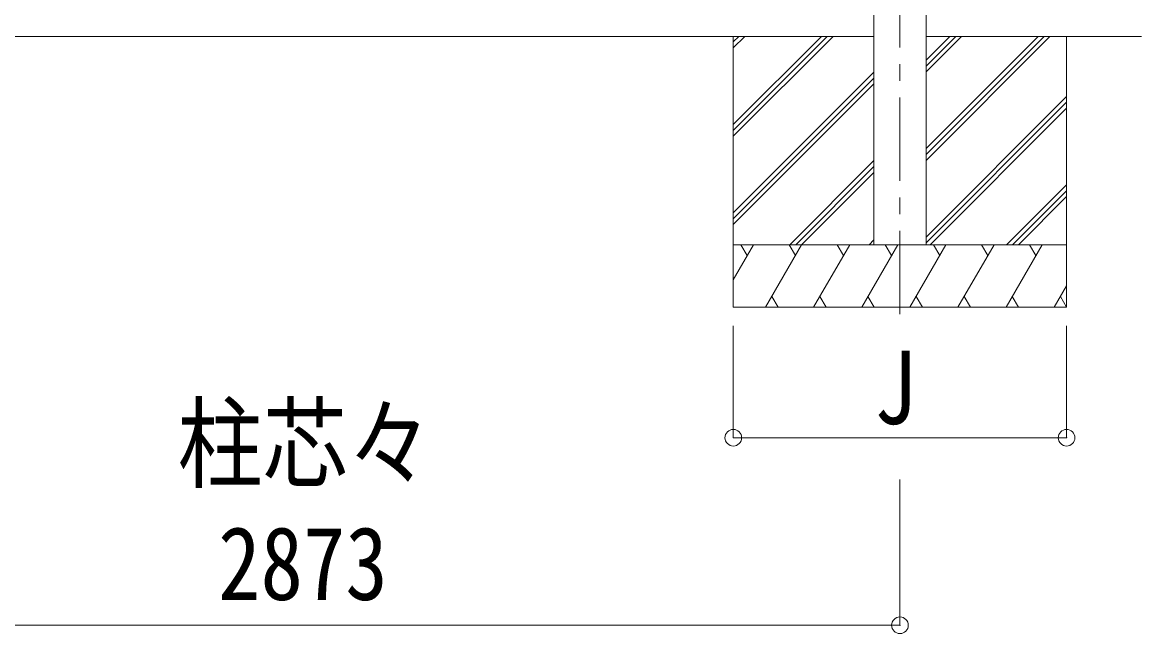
# Model space of a CAD drawing. Units: millimetres, scale not verified. Extents: x -11243 to 60313, y -7760 to 7760.
# Drawn here: x -9167 to -6480, y -3930 to -2463 of the extents above; entities that cross this region are included whole.
import ezdxf
from ezdxf.enums import TextEntityAlignment as Align

# ---------------------------------------------------------------- set-up
doc = ezdxf.new("R2010")
doc.units = ezdxf.units.MM
doc.header["$LTSCALE"] = 40
doc.header["$PDMODE"] = 32
doc.header["$PDSIZE"] = 40
doc.linetypes.add('CHAIN1', pattern=[8, 5, -1, 1, -1])
doc.layers.add('0-3_ELV2', color=7, linetype='Continuous', lineweight=9)
doc.layers.add('0-6_OTH_LINE', color=7, linetype='Continuous', lineweight=9)
doc.styles.add('ＭＳ ゴシック', font='')
doc.styles.get('ＭＳ ゴシック').set_extended_font_data('MS Gothic')

msp = doc.modelspace()

# ---------------------------------------------------------------- linework, layer by layer
at = {"layer": '0-3_ELV2', "color": 4}
for p, q in [((-7122.91, -2997.05), (-7122.91, -142.05)), ((-6997.91, -142.05), (-6997.91, -2997.05))]:
    msp.add_line(p, q, dxfattribs=at)
at = {"layer": '0-3_ELV2', "color": 5, "linetype": 'CHAIN1'}
msp.add_line((-7060.41, -3163.58), (-7060.41, -173.02), dxfattribs=at)
at = {"layer": '0-3_ELV2'}
for p, q in [((-7122.91, -2497.05), (-9870.91, -2497.05)), ((-7460.41, -2497.05), (-7460.41, -3147.05)), ((-7460.41, -2708.28), (-7249.18, -2497.05)), ((-7460.41, -2722.42), (-7235.04, -2497.05)), ((-7460.41, -2736.57), (-7220.89, -2497.05)), ((-7460.41, -2524.44), (-7433.03, -2497.05)), ((-7460.41, -2510.29), (-7447.17, -2497.05)), ((-6480.47, -2497.05), (-6997.91, -2497.05)), ((-6997.91, -2794.57), (-6700.39, -2497.05)), ((-6997.91, -2766.28), (-6728.68, -2497.05)), ((-6997.91, -2780.42), (-6714.54, -2497.05)), ((-6997.91, -2582.44), (-6912.53, -2497.05)), ((-6997.91, -2568.29), (-6926.67, -2497.05)), ((-6997.91, -2554.15), (-6940.81, -2497.05)), ((-6660.41, -2497.05), (-6660.41, -3147.05)), ((-7460.41, -2920.41), (-7122.91, -2582.92)), ((-7460.41, -2934.56), (-7122.91, -2597.06)), ((-7460.41, -2948.7), (-7122.91, -2611.2)), ((-6997.91, -2978.41), (-6660.41, -2640.92)), ((-6997.91, -2992.56), (-6660.41, -2655.06)), ((-6988.26, -2997.05), (-6660.41, -2669.2)), ((-7324.92, -2997.05), (-7122.91, -2795.05)), ((-7310.77, -2997.05), (-7122.91, -2809.19)), ((-7296.63, -2997.05), (-7122.91, -2823.33)), ((-6804.42, -2997.05), (-6660.41, -2853.05)), ((-6790.27, -2997.05), (-6660.41, -2867.19)), ((-6776.13, -2997.05), (-6660.41, -2881.33)), ((-6660.41, -2997.05), (-7460.41, -2997.05)), ((-7460.41, -3080.89), (-7412.01, -2997.05)), ((-7427.01, -3023.04), (-7442.01, -2997.05)), ((-7383.14, -3147.05), (-7296.54, -2997.05)), ((-7311.54, -3023.04), (-7326.54, -2997.05)), ((-7267.67, -3147.05), (-7181.07, -2997.05)), ((-7196.07, -3023.04), (-7211.07, -2997.05)), ((-7152.2, -3147.05), (-7065.6, -2997.05)), ((-7134.5, -2997.05), (-7122.91, -2985.46)), ((-7080.6, -3023.04), (-7095.6, -2997.05)), ((-7036.73, -3147.05), (-6950.13, -2997.05)), ((-6965.13, -3023.04), (-6980.13, -2997.05)), ((-6921.26, -3147.05), (-6834.66, -2997.05)), ((-6864.66, -2997.05), (-6849.66, -3023.04)), ((-6805.79, -3147.05), (-6719.19, -2997.05)), ((-6734.19, -3023.04), (-6749.19, -2997.05)), ((-6690.32, -3147.05), (-6660.41, -3095.24)), ((-7368.14, -3121.07), (-7353.14, -3147.05)), ((-7252.67, -3121.07), (-7237.67, -3147.05)), ((-7137.2, -3121.07), (-7122.2, -3147.05)), ((-7021.73, -3121.07), (-7006.73, -3147.05)), ((-6906.26, -3121.08), (-6891.26, -3147.05)), ((-6790.79, -3121.07), (-6775.79, -3147.05)), ((-6675.32, -3121.07), (-6660.41, -3146.91)), ((-7460.41, -3147.05), (-6660.41, -3147.05))]:
    msp.add_line(p, q, dxfattribs=at)
at = {"layer": '0-3_ELV2', "color": 6}
for p, q in [((-7460.41, -3459.83), (-7460.41, -3191.59)), ((-6660.41, -3459.83), (-6660.41, -3191.59)), ((-7460.41, -3459.83), (-6660.41, -3459.83)), ((-7060.41, -3909.83), (-7060.41, -3559.83)), ((-9933.41, -3909.83), (-7060.41, -3909.83))]:
    msp.add_line(p, q, dxfattribs=at)
for p in [(-7460.41, -3459.83), (-6660.41, -3459.83), (-7060.41, -3909.83)]:
    msp.add_point(p, dxfattribs=at)

# ---------------------------------------------------------------- texts
at = {"layer": '0-3_ELV2', "style": 'ＭＳ ゴシック', "width": 0.85}
for s, p in [('J', (-7122.91, -3479.83)), ('2873', (-8696.91, -3901.83))]:
    msp.add_text(s, height=176, dxfattribs=at).set_placement(p, align=Align.BOTTOM_LEFT)
at = {"layer": '0-6_OTH_LINE', "style": 'ＭＳ ゴシック', "width": 0.85}
msp.add_text('柱芯々', height=176, dxfattribs=at).set_placement((-8794.32, -3614.27), align=Align.BOTTOM_LEFT)

doc.saveas('drawing.dxf')
